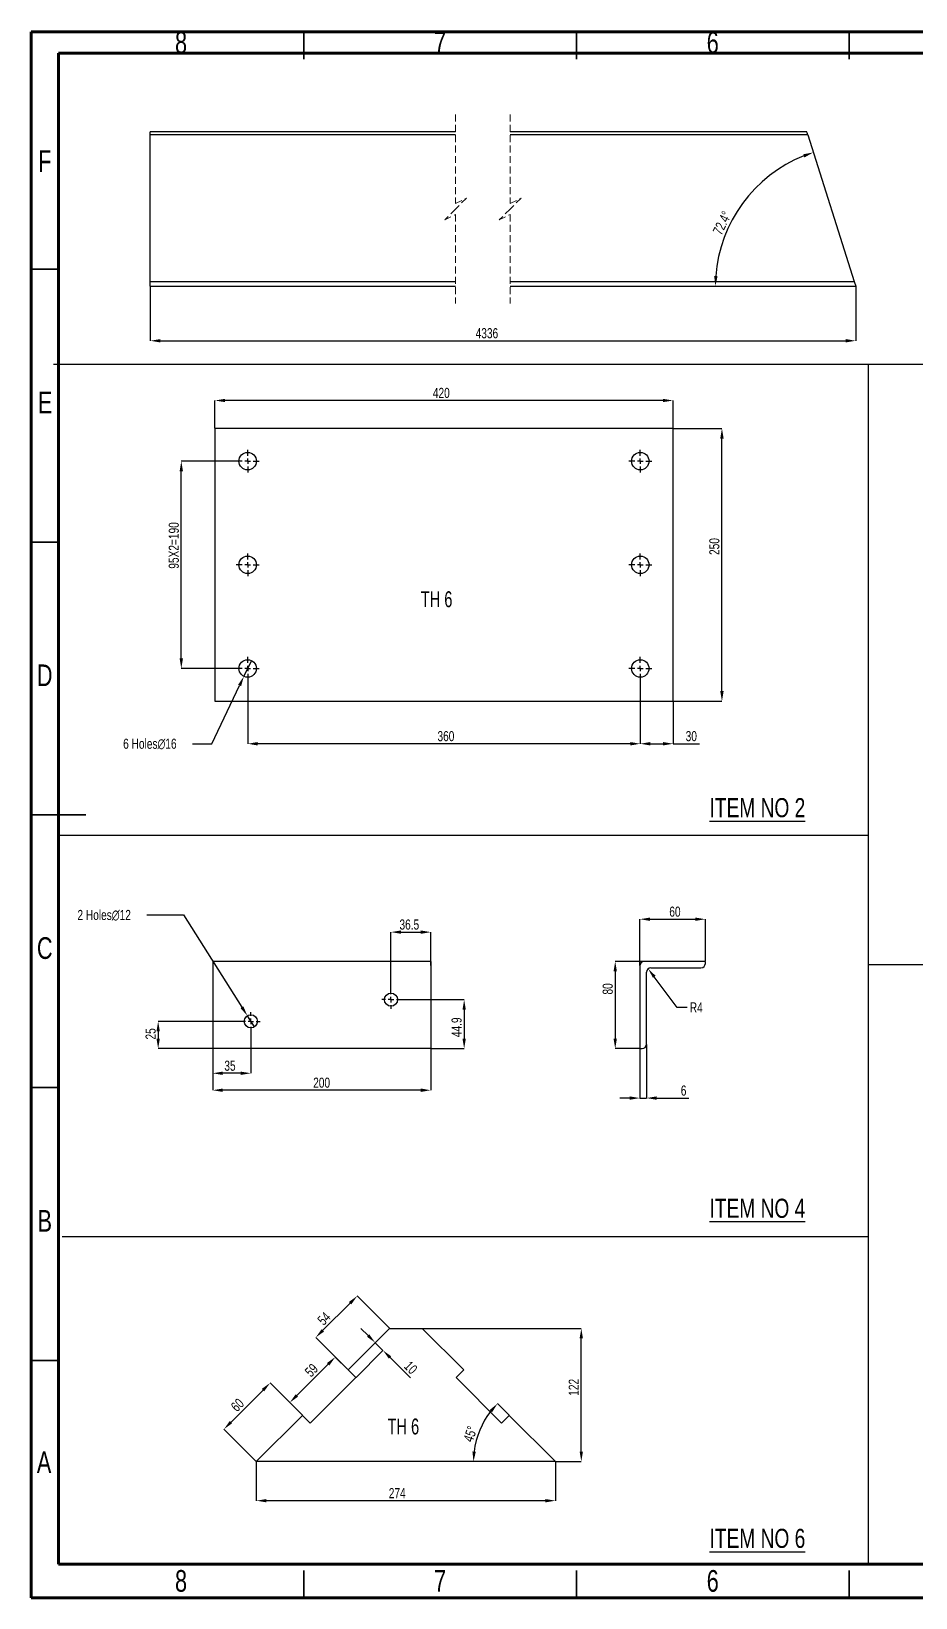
# Model space of a CAD drawing. Header units: millimetres. Extents: x 122 to 2816, y -707 to 556.
# Drawn here: x 2416 to 2578.2, y -326.3 to -39.1 of the extents above; entities that cross this region are included whole.
import ezdxf

# ---------------------------------------------------------------- set-up
doc = ezdxf.new("R2010")
doc.units = ezdxf.units.MM
doc.header["$PDSIZE"] = -1
doc.linetypes.add('HIDDEN', pattern=[1.905, 1.27, -0.635])
doc.layers.add('FORMAT', color=7, linetype='Continuous')
doc.styles.add('SLDTEXTSTYLE10', font='TXT', dxfattribs={"width": 0.6875})
doc.styles.add('SLDTEXTSTYLE7', font='TXT', dxfattribs={"width": 0.75})
doc.dimstyles.new('SLDDIMSTYLE32', dxfattribs={"dimtxt": 1.852083, "dimasz": 1.852083, "dimexe": 0, "dimexo": 0.625, "dimgap": 0.463021, "dimtad": 1, "dimdec": 0, "dimlfac": 5, "dimrnd": 1e-09, "dimzin": 12, "dimtxsty": 'SLDTEXTSTYLE7', "dimblk1": 'NONE', "dimsah": 1, "dimcen": 0, "dimazin": 3, "dimtfac": 1, "dimtdec": 0, "dimtmove": 0, "dimatfit": 3, "dimldrblk": 'NONE', "dimfrac": 2, "dimtzin": 12})
doc.dimstyles.new('SLDDIMSTYLE37', dxfattribs={"dimtxt": 1.852083, "dimasz": 1.852083, "dimexe": 0, "dimexo": 0.625, "dimgap": 0.463021, "dimtad": 1, "dimlfac": 5, "dimzin": 12, "dimtxsty": 'SLDTEXTSTYLE7', "dimsah": 1, "dimcen": 2.5, "dimazin": 3, "dimtfac": 1, "dimtmove": 0, "dimatfit": 3, "dimfrac": 2, "dimtzin": 12})
doc.dimstyles.new('SLDDIMSTYLE38', dxfattribs={"dimtxt": 1.852083, "dimasz": 1.852083, "dimexe": 0, "dimexo": 0.625, "dimgap": 0.463021, "dimtad": 1, "dimdec": 1, "dimlfac": 5, "dimrnd": 1e-09, "dimzin": 12, "dimtxsty": 'SLDTEXTSTYLE7', "dimsah": 1, "dimcen": 2.5, "dimazin": 3, "dimtfac": 1, "dimtdec": 1, "dimtmove": 0, "dimatfit": 0, "dimfrac": 2, "dimtzin": 12})
doc.dimstyles.new('SLDDIMSTYLE53', dxfattribs={"dimtxt": 1.852083, "dimasz": 1.852083, "dimexe": 0, "dimexo": 0.625, "dimgap": 0.463021, "dimtad": 1, "dimdec": 0, "dimlfac": 5, "dimrnd": 1e-09, "dimzin": 12, "dimtxsty": 'SLDTEXTSTYLE7', "dimsah": 1, "dimcen": 0, "dimazin": 3, "dimtfac": 1, "dimtdec": 0, "dimtmove": 1, "dimatfit": 3, "dimfrac": 2, "dimtzin": 12})
doc.dimstyles.new('SLDDIMSTYLE63', dxfattribs={"dimtxt": 1.852083, "dimasz": 1.852083, "dimexe": 0, "dimexo": 0.625, "dimgap": 0.463021, "dimtad": 1, "dimdec": 1, "dimlfac": 5, "dimrnd": 1e-09, "dimzin": 12, "dimtxsty": 'SLDTEXTSTYLE7', "dimsah": 1, "dimcen": 2.5, "dimazin": 3, "dimtfac": 1, "dimtmove": 0, "dimatfit": 0, "dimfrac": 2, "dimtzin": 12})
doc.dimstyles.new('SLDDIMSTYLE7', dxfattribs={"dimtxt": 1.852083, "dimasz": 1.852083, "dimexe": 0, "dimexo": 0.625, "dimgap": 0.463021, "dimtad": 1, "dimdec": 0, "dimlfac": 5, "dimrnd": 1e-09, "dimzin": 12, "dimtxsty": 'SLDTEXTSTYLE7', "dimsah": 1, "dimcen": 2.5, "dimazin": 3, "dimtfac": 1, "dimtdec": 0, "dimtmove": 0, "dimatfit": 3, "dimfrac": 2, "dimtzin": 12})
doc.dimstyles.new('SLDDIMSTYLE9', dxfattribs={"dimtxt": 1.852083, "dimasz": 1.852083, "dimexe": 0, "dimexo": 0.625, "dimgap": 0.463021, "dimtad": 1, "dimdec": 0, "dimlfac": 5, "dimrnd": 1e-09, "dimzin": 12, "dimtxsty": 'SLDTEXTSTYLE7', "dimsah": 1, "dimcen": 2.5, "dimazin": 3, "dimtfac": 1, "dimtdec": 0, "dimtmove": 0, "dimatfit": 0, "dimfrac": 2, "dimtzin": 12})

# ---------------------------------------------------------------- blocks, each defined once
blk = doc.blocks.new('*D1419')
at = {"layer": 'Defpoints', "color": 0}
for p in [(2457.24, -301.33), (2512.12, -301.33), (2457.24, -308.49)]:
    blk.add_point(p, dxfattribs=at)
at = {"layer": 'FORMAT', "color": 0, "lineweight": -2}
for p, q in [((2457.24, -301.4), (2457.24, -308.49)), ((2512.12, -301.4), (2512.12, -308.49)), ((2510.26, -308.49), (2459.1, -308.49))]:
    blk.add_line(p, q, dxfattribs=at)
at = {"layer": 'FORMAT', "color": 0}
for points in [[(2459.1, -308.19), (2459.1, -308.8), (2457.24, -308.49)], [(2510.26, -308.19), (2510.26, -308.8), (2512.12, -308.49)]]:
    blk.add_solid(points, dxfattribs=at)
at = {"layer": 'FORMAT', "color": 0, "insert": (2483.08, -306.18), "char_height": 1.852, "attachment_point": 2, "style": 'SLDTEXTSTYLE7'}
blk.add_mtext('\\A1;274', dxfattribs=at)
blk = doc.blocks.new('*D1420')
at = {"layer": 'Defpoints', "color": 0}
for p in [(2487.68, -276.9), (2516.84, -276.9), (2512.12, -301.33)]:
    blk.add_point(p, dxfattribs=at)
at = {"layer": 'FORMAT', "color": 0, "lineweight": -2}
for p, q in [((2487.74, -276.9), (2516.84, -276.9)), ((2516.84, -299.48), (2516.84, -278.75)), ((2512.18, -301.33), (2516.84, -301.33))]:
    blk.add_line(p, q, dxfattribs=at)
at = {"layer": 'FORMAT', "color": 0}
for points in [[(2516.53, -278.75), (2517.14, -278.75), (2516.84, -276.9)], [(2516.53, -299.48), (2517.14, -299.48), (2516.84, -301.33)]]:
    blk.add_solid(points, dxfattribs=at)
at = {"layer": 'FORMAT', "color": 0, "insert": (2514.52, -287.71), "char_height": 1.852, "attachment_point": 2, "rotation": 90, "style": 'SLDTEXTSTYLE7'}
blk.add_mtext('\\A1;122', dxfattribs=at)
blk = doc.blocks.new('*D1421')
at = {"layer": 'Defpoints', "color": 0}
for p in [(2475.75, -270.97), (2481.68, -276.9), (2474.07, -284.51)]:
    blk.add_point(p, dxfattribs=at)
at = {"layer": 'FORMAT', "color": 0, "lineweight": -2}
for p, q in [((2469.45, -277.26), (2474.44, -272.28)), ((2481.64, -276.85), (2475.75, -270.97)), ((2474.03, -284.46), (2468.14, -278.57))]:
    blk.add_line(p, q, dxfattribs=at)
at = {"layer": 'FORMAT', "color": 0}
for points in [[(2474.22, -272.06), (2474.66, -272.5), (2475.75, -270.97)], [(2469.23, -277.05), (2469.67, -277.48), (2468.14, -278.57)]]:
    blk.add_solid(points, dxfattribs=at)
at = {"layer": 'FORMAT', "color": 0, "insert": (2469, -274.44), "char_height": 1.852, "attachment_point": 2, "rotation": 45, "style": 'SLDTEXTSTYLE7'}
blk.add_mtext('\\A1;54', dxfattribs=at)
blk = doc.blocks.new('*D1422')
at = {"layer": 'Defpoints', "color": 0}
for p in [(2471.73, -282.16), (2474.07, -284.51), (2465.73, -292.85)]:
    blk.add_point(p, dxfattribs=at)
at = {"layer": 'FORMAT', "color": 0, "lineweight": -2}
for p, q in [((2464.69, -289.19), (2470.42, -283.47)), ((2474.03, -284.46), (2471.73, -282.16)), ((2465.69, -292.81), (2463.38, -290.5))]:
    blk.add_line(p, q, dxfattribs=at)
at = {"layer": 'FORMAT', "color": 0}
for points in [[(2470.2, -283.25), (2470.64, -283.69), (2471.73, -282.16)], [(2464.47, -288.97), (2464.91, -289.41), (2463.38, -290.5)]]:
    blk.add_solid(points, dxfattribs=at)
at = {"layer": 'FORMAT', "color": 0, "insert": (2466.69, -283.92), "char_height": 1.852, "attachment_point": 2, "rotation": 45, "style": 'SLDTEXTSTYLE7'}
blk.add_mtext('\\A1;59', dxfattribs=at)
blk = doc.blocks.new('*D1423')
at = {"layer": 'Defpoints', "color": 0}
for p in [(2481.68, -276.9), (2479.05, -279.53), (2475.49, -285.92)]:
    blk.add_point(p, dxfattribs=at)
at = {"layer": 'FORMAT', "color": 0, "lineweight": -2}
for p, q in [((2477.74, -278.22), (2476.43, -276.91)), ((2481.64, -276.94), (2479.05, -279.53)), ((2475.53, -285.88), (2480.47, -280.94)), ((2479.05, -279.53), (2480.47, -280.94)), ((2481.78, -282.25), (2485.5, -285.97))]:
    blk.add_line(p, q, dxfattribs=at)
at = {"layer": 'FORMAT', "color": 0}
for points in [[(2477.96, -278), (2477.53, -278.44), (2479.05, -279.53)], [(2482, -282.03), (2481.56, -282.47), (2480.47, -280.94)]]:
    blk.add_solid(points, dxfattribs=at)
at = {"layer": 'FORMAT', "color": 0, "insert": (2486.23, -283.43), "char_height": 1.852, "attachment_point": 2, "rotation": 315, "style": 'SLDTEXTSTYLE7'}
blk.add_mtext('\\A1;10', dxfattribs=at)
blk = doc.blocks.new('*D1424')
at = {"layer": 'Defpoints', "color": 0}
for p in [(2503.63, -292.85), (2499.08, -293.81), (2457.24, -301.33), (2512.12, -301.33), (2512.12, -301.33)]:
    blk.add_point(p, dxfattribs=at)
at = {"layer": 'FORMAT', "color": 0, "lineweight": -2}
blk.add_line((2503.59, -292.81), (2501.48, -290.69), dxfattribs=at)
blk.add_arc((2512.12, -301.33), 15.05, 142.056, 172.944, dxfattribs=at)
at = {"layer": 'FORMAT', "color": 0}
for points in [[(2500.02, -291.88), (2500.48, -292.29), (2501.48, -290.69)], [(2497.49, -299.51), (2496.87, -299.47), (2497.07, -301.33)]]:
    blk.add_solid(points, dxfattribs=at)
at = {"layer": 'FORMAT', "color": 0, "insert": (2495.15, -297.29), "char_height": 1.852, "attachment_point": 1, "rotation": 71.2446, "style": 'SLDTEXTSTYLE7'}
blk.add_mtext('\\A1;45°', dxfattribs=at)
blk = doc.blocks.new('*D1425')
at = {"layer": 'Defpoints', "color": 0}
for p in [(2459.78, -286.9), (2465.73, -292.85), (2457.24, -301.33)]:
    blk.add_point(p, dxfattribs=at)
at = {"layer": 'FORMAT', "color": 0, "lineweight": -2}
for p, q in [((2465.69, -292.81), (2459.78, -286.9)), ((2452.61, -294.08), (2458.47, -288.21)), ((2457.2, -301.29), (2451.3, -295.39))]:
    blk.add_line(p, q, dxfattribs=at)
at = {"layer": 'FORMAT', "color": 0}
for points in [[(2458.25, -287.99), (2458.69, -288.43), (2459.78, -286.9)], [(2452.39, -293.86), (2452.82, -294.29), (2451.3, -295.39)]]:
    blk.add_solid(points, dxfattribs=at)
at = {"layer": 'FORMAT', "color": 0, "insert": (2453.12, -290.29), "char_height": 1.852, "attachment_point": 2, "rotation": 45, "style": 'SLDTEXTSTYLE7'}
blk.add_mtext('\\A1;60', dxfattribs=at)
blk = doc.blocks.new('*D1426')
at = {"layer": 'Defpoints', "color": 0}
for p in [(2449.66, -106.82), (2449.66, -111.94), (2533.66, -111.94)]:
    blk.add_point(p, dxfattribs=at)
at = {"layer": 'FORMAT', "color": 0, "lineweight": -2}
for p, q in [((2449.66, -111.87), (2449.66, -106.82)), ((2531.81, -106.82), (2451.51, -106.82)), ((2533.66, -111.87), (2533.66, -106.82))]:
    blk.add_line(p, q, dxfattribs=at)
at = {"layer": 'FORMAT', "color": 0}
for points in [[(2451.51, -106.51), (2451.51, -107.12), (2449.66, -106.82)], [(2531.81, -106.51), (2531.81, -107.12), (2533.66, -106.82)]]:
    blk.add_solid(points, dxfattribs=at)
at = {"layer": 'FORMAT', "color": 0, "insert": (2491.17, -104.5), "char_height": 1.852, "attachment_point": 2, "style": 'SLDTEXTSTYLE7'}
blk.add_mtext('\\A1;420', dxfattribs=at)
blk = doc.blocks.new('*D1427')
at = {"layer": 'Defpoints', "color": 0}
for p in [(2533.66, -111.94), (2542.63, -111.94), (2533.66, -161.94)]:
    blk.add_point(p, dxfattribs=at)
at = {"layer": 'FORMAT', "color": 0, "lineweight": -2}
for p, q in [((2533.72, -111.94), (2542.63, -111.94)), ((2542.63, -160.09), (2542.63, -113.79)), ((2533.72, -161.94), (2542.63, -161.94))]:
    blk.add_line(p, q, dxfattribs=at)
at = {"layer": 'FORMAT', "color": 0}
for points in [[(2542.32, -113.79), (2542.94, -113.79), (2542.63, -111.94)], [(2542.32, -160.09), (2542.94, -160.09), (2542.63, -161.94)]]:
    blk.add_solid(points, dxfattribs=at)
at = {"layer": 'FORMAT', "color": 0, "insert": (2540.31, -133.59), "char_height": 1.852, "attachment_point": 2, "rotation": 90, "style": 'SLDTEXTSTYLE7'}
blk.add_mtext('\\A1;250', dxfattribs=at)
blk = doc.blocks.new('*D1428')
at = {"layer": 'Defpoints', "color": 0}
for p in [(2456.34, -154.49), (2454.97, -157.38)]:
    blk.add_point(p, dxfattribs=at)
at = {"layer": 'FORMAT', "color": 0, "lineweight": -2}
for p, q in [((2456.34, -154.49), (2454.97, -157.38)), ((2449.09, -169.74), (2454.17, -159.05)), ((2445.55, -169.74), (2449.09, -169.74))]:
    blk.add_line(p, q, dxfattribs=at)
at = {"layer": 'FORMAT', "color": 0}
blk.add_solid([(2453.9, -158.92), (2454.45, -159.19), (2454.97, -157.38)], dxfattribs=at)
at = {"layer": 'FORMAT', "color": 0, "insert": (2432.82, -168.81), "char_height": 1.8521, "attachment_point": 1, "style": 'SLDTEXTSTYLE7'}
blk.add_mtext('\\A1;6 Holes∅16', dxfattribs=at)
blk = doc.blocks.new('_None')
blk = doc.blocks.new('*D1429')
at = {"layer": 'Defpoints', "color": 0}
for p in [(2443.49, -117.94), (2453.56, -117.94), (2453.56, -155.94)]:
    blk.add_point(p, dxfattribs=at)
at = {"layer": 'FORMAT', "color": 0, "lineweight": -2}
for p, q in [((2453.49, -117.94), (2443.49, -117.94)), ((2443.49, -154.09), (2443.49, -119.79)), ((2453.49, -155.94), (2443.49, -155.94))]:
    blk.add_line(p, q, dxfattribs=at)
at = {"layer": 'FORMAT', "color": 0}
for points in [[(2443.18, -119.79), (2443.8, -119.79), (2443.49, -117.94)], [(2443.18, -154.09), (2443.8, -154.09), (2443.49, -155.94)]]:
    blk.add_solid(points, dxfattribs=at)
at = {"layer": 'FORMAT', "color": 0, "insert": (2441.18, -133.39), "char_height": 1.8521, "attachment_point": 2, "rotation": 90, "style": 'SLDTEXTSTYLE7'}
blk.add_mtext('\\A1;95X2=190', dxfattribs=at)
blk = doc.blocks.new('*D1430')
at = {"layer": 'Defpoints', "color": 0}
for p in [(2455.66, -158.04), (2527.66, -158.04), (2455.66, -169.74)]:
    blk.add_point(p, dxfattribs=at)
at = {"layer": 'FORMAT', "color": 0, "lineweight": -2}
for p, q in [((2455.66, -158.1), (2455.66, -169.74)), ((2527.66, -158.1), (2527.66, -169.74)), ((2525.81, -169.74), (2457.51, -169.74))]:
    blk.add_line(p, q, dxfattribs=at)
at = {"layer": 'FORMAT', "color": 0}
for points in [[(2457.51, -169.43), (2457.51, -170.05), (2455.66, -169.74)], [(2525.81, -169.43), (2525.81, -170.05), (2527.66, -169.74)]]:
    blk.add_solid(points, dxfattribs=at)
at = {"layer": 'FORMAT', "color": 0, "insert": (2492.01, -167.42), "char_height": 1.852, "attachment_point": 2, "style": 'SLDTEXTSTYLE7'}
blk.add_mtext('\\A1;360', dxfattribs=at)
blk = doc.blocks.new('*D1431')
at = {"layer": 'Defpoints', "color": 0}
for p in [(2527.66, -158.04), (2533.66, -161.94), (2533.66, -169.74)]:
    blk.add_point(p, dxfattribs=at)
at = {"layer": 'FORMAT', "color": 0, "lineweight": -2}
for p, q in [((2527.66, -158.1), (2527.66, -169.74)), ((2533.66, -162), (2533.66, -169.74)), ((2529.51, -169.74), (2531.81, -169.74)), ((2533.66, -169.74), (2538.52, -169.74))]:
    blk.add_line(p, q, dxfattribs=at)
at = {"layer": 'FORMAT', "color": 0}
for points in [[(2529.51, -169.43), (2529.51, -170.05), (2527.66, -169.74)], [(2531.81, -169.43), (2531.81, -170.05), (2533.66, -169.74)]]:
    blk.add_solid(points, dxfattribs=at)
at = {"layer": 'FORMAT', "color": 0, "insert": (2537.01, -167.42), "char_height": 1.852, "attachment_point": 2, "style": 'SLDTEXTSTYLE7'}
blk.add_mtext('\\A1;30', dxfattribs=at)
blk = doc.blocks.new('SW_CENTERMARKSYMBOL_163')
at = {"layer": 'FORMAT', "color": 0}
for p, q in [((-1, 0), (-2.1, 0)), ((0, 0), (-0.5, 0)), ((0, 1), (0, 2.1)), ((0, 0), (0, 0.5)), ((0, 0), (0, -0.5)), ((0, 0), (0.5, 0)), ((1, 0), (2.1, 0)), ((0, -1), (0, -2.1))]:
    blk.add_line(p, q, dxfattribs=at)
blk = doc.blocks.new('SW_CENTERMARKSYMBOL_164')
at = {"layer": 'FORMAT', "color": 0}
for p, q in [((-1, 0), (-2.1, 0)), ((0, 0), (-0.5, 0)), ((0, 1), (0, 2.1)), ((0, 0), (0, 0.5)), ((0, 0), (0, -0.5)), ((0, 0), (0.5, 0)), ((1, 0), (2.1, 0)), ((0, -1), (0, -2.1))]:
    blk.add_line(p, q, dxfattribs=at)
blk = doc.blocks.new('SW_CENTERMARKSYMBOL_165')
at = {"layer": 'FORMAT', "color": 0}
for p, q in [((-1, 0), (-2.1, 0)), ((0, 0), (-0.5, 0)), ((0, 1), (0, 2.1)), ((0, 0), (0, 0.5)), ((0, 0), (0, -0.5)), ((0, 0), (0.5, 0)), ((1, 0), (2.1, 0)), ((0, -1), (0, -2.1))]:
    blk.add_line(p, q, dxfattribs=at)
blk = doc.blocks.new('SW_CENTERMARKSYMBOL_166')
at = {"layer": 'FORMAT', "color": 0}
for p, q in [((-1, 0), (-2.1, 0)), ((0, 0), (-0.5, 0)), ((0, 1), (0, 2.1)), ((0, 0), (0, 0.5)), ((0, 0), (0, -0.5)), ((0, 0), (0.5, 0)), ((1, 0), (2.1, 0)), ((0, -1), (0, -2.1))]:
    blk.add_line(p, q, dxfattribs=at)
blk = doc.blocks.new('SW_CENTERMARKSYMBOL_167')
at = {"layer": 'FORMAT', "color": 0}
for p, q in [((-1, 0), (-2.1, 0)), ((0, 0), (-0.5, 0)), ((0, 1), (0, 2.1)), ((0, 0), (0, 0.5)), ((0, 0), (0, -0.5)), ((0, 0), (0.5, 0)), ((1, 0), (2.1, 0)), ((0, -1), (0, -2.1))]:
    blk.add_line(p, q, dxfattribs=at)
blk = doc.blocks.new('SW_CENTERMARKSYMBOL_168')
at = {"layer": 'FORMAT', "color": 0}
for p, q in [((-1, 0), (-2.1, 0)), ((0, 0), (-0.5, 0)), ((0, 1), (0, 2.1)), ((0, 0), (0, 0.5)), ((0, 0), (0, -0.5)), ((0, 0), (0.5, 0)), ((1, 0), (2.1, 0)), ((0, -1), (0, -2.1))]:
    blk.add_line(p, q, dxfattribs=at)
blk = doc.blocks.new('*D1432')
at = {"layer": 'Defpoints', "color": 0}
for p in [(2437.8, -85.87), (2567.16, -85.87), (2567.16, -95.87)]:
    blk.add_point(p, dxfattribs=at)
at = {"layer": 'FORMAT', "color": 0, "lineweight": -2}
for p, q in [((2437.8, -85.93), (2437.8, -95.87)), ((2567.16, -85.93), (2567.16, -95.87)), ((2439.66, -95.87), (2565.31, -95.87))]:
    blk.add_line(p, q, dxfattribs=at)
at = {"layer": 'FORMAT', "color": 0}
for points in [[(2439.66, -95.56), (2439.66, -96.18), (2437.8, -95.87)], [(2565.31, -95.56), (2565.31, -96.18), (2567.16, -95.87)]]:
    blk.add_solid(points, dxfattribs=at)
at = {"layer": 'FORMAT', "color": 0, "insert": (2499.53, -93.56), "char_height": 1.852, "attachment_point": 2, "style": 'SLDTEXTSTYLE7'}
blk.add_mtext('\\A1;4336', dxfattribs=at)
blk = doc.blocks.new('*D1433')
at = {"layer": 'Defpoints', "color": 0}
for p in [(2558.37, -58.15), (2550.04, -66.68), (2437.8, -85.87), (2566.89, -85.02), (2567.16, -85.87)]:
    blk.add_point(p, dxfattribs=at)
at = {"layer": 'FORMAT', "color": 0, "lineweight": -2}
blk.add_arc((2567.16, -85.87), 25.72, 111.7268, 175.8732, dxfattribs=at)
at = {"layer": 'FORMAT', "color": 0}
for points in [[(2557.54, -61.69), (2557.75, -62.27), (2559.39, -61.35)], [(2541.82, -84.03), (2541.2, -84.01), (2541.44, -85.87)]]:
    blk.add_solid(points, dxfattribs=at)
at = {"layer": 'FORMAT', "color": 0, "insert": (2540.86, -75.83), "char_height": 1.852, "attachment_point": 1, "rotation": 63.9126, "style": 'SLDTEXTSTYLE7'}
blk.add_mtext('\\A1;72.4°', dxfattribs=at)
blk = doc.blocks.new('*D1439')
at = {"layer": 'Defpoints', "color": 0}
for p in [(2449.24, -225.63), (2489.24, -225.63), (2449.24, -233.25)]:
    blk.add_point(p, dxfattribs=at)
at = {"layer": 'FORMAT', "color": 0, "lineweight": -2}
for p, q in [((2449.24, -225.69), (2449.24, -233.25)), ((2489.24, -225.69), (2489.24, -233.25)), ((2487.39, -233.25), (2451.09, -233.25))]:
    blk.add_line(p, q, dxfattribs=at)
at = {"layer": 'FORMAT', "color": 0}
for points in [[(2451.09, -232.94), (2451.09, -233.56), (2449.24, -233.25)], [(2487.39, -232.94), (2487.39, -233.56), (2489.24, -233.25)]]:
    blk.add_solid(points, dxfattribs=at)
at = {"layer": 'FORMAT', "color": 0, "insert": (2469.22, -230.94), "char_height": 1.852, "attachment_point": 2, "style": 'SLDTEXTSTYLE7'}
blk.add_mtext('\\A1;200', dxfattribs=at)
blk = doc.blocks.new('*D1440')
at = {"layer": 'Defpoints', "color": 0}
for p in [(2489.24, -204.27), (2489.24, -210.43), (2481.94, -214.95)]:
    blk.add_point(p, dxfattribs=at)
at = {"layer": 'FORMAT', "color": 0, "lineweight": -2}
for p, q in [((2481.94, -214.89), (2481.94, -204.27)), ((2483.79, -204.27), (2487.39, -204.27)), ((2489.24, -210.36), (2489.24, -204.27))]:
    blk.add_line(p, q, dxfattribs=at)
at = {"layer": 'FORMAT', "color": 0}
for points in [[(2483.79, -203.96), (2483.79, -204.58), (2481.94, -204.27)], [(2487.39, -203.96), (2487.39, -204.58), (2489.24, -204.27)]]:
    blk.add_solid(points, dxfattribs=at)
at = {"layer": 'FORMAT', "color": 0, "insert": (2485.3, -201.95), "char_height": 1.852, "attachment_point": 2, "style": 'SLDTEXTSTYLE7'}
blk.add_mtext('\\A1;36.5', dxfattribs=at)
blk = doc.blocks.new('*D1441')
at = {"layer": 'Defpoints', "color": 0}
for p in [(2456.24, -222.33), (2449.24, -225.63), (2449.24, -230.14)]:
    blk.add_point(p, dxfattribs=at)
at = {"layer": 'FORMAT', "color": 0, "lineweight": -2}
for p, q in [((2456.24, -222.39), (2456.24, -230.14)), ((2449.24, -225.69), (2449.24, -230.14)), ((2454.39, -230.14), (2451.09, -230.14))]:
    blk.add_line(p, q, dxfattribs=at)
at = {"layer": 'FORMAT', "color": 0}
for points in [[(2451.09, -229.84), (2451.09, -230.45), (2449.24, -230.14)], [(2454.39, -229.84), (2454.39, -230.45), (2456.24, -230.14)]]:
    blk.add_solid(points, dxfattribs=at)
at = {"layer": 'FORMAT', "color": 0, "insert": (2452.41, -227.83), "char_height": 1.852, "attachment_point": 2, "style": 'SLDTEXTSTYLE7'}
blk.add_mtext('\\A1;35', dxfattribs=at)
blk = doc.blocks.new('*D1442')
at = {"layer": 'Defpoints', "color": 0}
for p in [(2454.54, -220.63), (2439.24, -225.63), (2449.24, -225.63)]:
    blk.add_point(p, dxfattribs=at)
at = {"layer": 'FORMAT', "color": 0, "lineweight": -2}
for p, q in [((2454.48, -220.63), (2439.24, -220.63)), ((2439.24, -222.48), (2439.24, -223.77)), ((2449.18, -225.63), (2439.24, -225.63))]:
    blk.add_line(p, q, dxfattribs=at)
at = {"layer": 'FORMAT', "color": 0}
for points in [[(2438.93, -222.48), (2439.55, -222.48), (2439.24, -220.63)], [(2438.93, -223.77), (2439.55, -223.77), (2439.24, -225.63)]]:
    blk.add_solid(points, dxfattribs=at)
at = {"layer": 'FORMAT', "color": 0, "insert": (2436.93, -222.92), "char_height": 1.852, "attachment_point": 2, "rotation": 90, "style": 'SLDTEXTSTYLE7'}
blk.add_mtext('\\A1;25', dxfattribs=at)
blk = doc.blocks.new('*D1443')
at = {"layer": 'Defpoints', "color": 0}
for p in [(2483.64, -216.65), (2489.24, -225.63), (2495.36, -225.63)]:
    blk.add_point(p, dxfattribs=at)
at = {"layer": 'FORMAT', "color": 0, "lineweight": -2}
for p, q in [((2483.7, -216.65), (2495.36, -216.65)), ((2495.36, -218.5), (2495.36, -223.77)), ((2489.3, -225.63), (2495.36, -225.63))]:
    blk.add_line(p, q, dxfattribs=at)
at = {"layer": 'FORMAT', "color": 0}
for points in [[(2495.05, -218.5), (2495.67, -218.5), (2495.36, -216.65)], [(2495.05, -223.77), (2495.67, -223.77), (2495.36, -225.63)]]:
    blk.add_solid(points, dxfattribs=at)
at = {"layer": 'FORMAT', "color": 0, "insert": (2493.04, -221.71), "char_height": 1.852, "attachment_point": 2, "rotation": 90, "style": 'SLDTEXTSTYLE7'}
blk.add_mtext('\\A1;44.9', dxfattribs=at)
blk = doc.blocks.new('*D1444')
at = {"layer": 'Defpoints', "color": 0}
for p in [(2455.6, -219.61), (2456.88, -221.64)]:
    blk.add_point(p, dxfattribs=at)
at = {"layer": 'FORMAT', "color": 0, "lineweight": -2}
for p, q in [((2437.17, -201.12), (2443.89, -201.12)), ((2443.89, -201.12), (2454.61, -218.05)), ((2456.88, -221.64), (2455.6, -219.61))]:
    blk.add_line(p, q, dxfattribs=at)
at = {"layer": 'FORMAT', "color": 0}
blk.add_solid([(2454.87, -217.88), (2454.35, -218.21), (2455.6, -219.61)], dxfattribs=at)
at = {"layer": 'FORMAT', "color": 0, "insert": (2424.44, -200.2), "char_height": 1.8521, "attachment_point": 1, "style": 'SLDTEXTSTYLE7'}
blk.add_mtext('\\A1;2 Holes∅12', dxfattribs=at)
blk = doc.blocks.new('SW_CENTERMARKSYMBOL_169')
at = {"layer": 'FORMAT', "color": 0}
for p, q in [((-1, 0), (-1.7, 0)), ((0, 0), (-0.5, 0)), ((0, 1), (0, 1.7)), ((0, 0), (0, 0.5)), ((0, 0), (0, -0.5)), ((0, 0), (0.5, 0)), ((1, 0), (1.7, 0)), ((0, -1), (0, -1.7))]:
    blk.add_line(p, q, dxfattribs=at)
blk = doc.blocks.new('SW_CENTERMARKSYMBOL_170')
at = {"layer": 'FORMAT', "color": 0}
for p, q in [((-1, 0), (-1.7, 0)), ((0, 0), (-0.5, 0)), ((0, 1), (0, 1.7)), ((0, 0), (0, 0.5)), ((0, 0), (0, -0.5)), ((0, 0), (0.5, 0)), ((1, 0), (1.7, 0)), ((0, -1), (0, -1.7))]:
    blk.add_line(p, q, dxfattribs=at)
blk = doc.blocks.new('*D1445')
at = {"layer": 'Defpoints', "color": 0}
for p in [(2528.39, -209.63), (2523.06, -225.63), (2527.59, -225.63)]:
    blk.add_point(p, dxfattribs=at)
at = {"layer": 'FORMAT', "color": 0, "lineweight": -2}
for p, q in [((2528.32, -209.63), (2523.06, -209.63)), ((2523.06, -211.48), (2523.06, -223.77)), ((2527.52, -225.63), (2523.06, -225.63))]:
    blk.add_line(p, q, dxfattribs=at)
at = {"layer": 'FORMAT', "color": 0}
for points in [[(2522.75, -211.48), (2523.37, -211.48), (2523.06, -209.63)], [(2522.75, -223.77), (2523.37, -223.77), (2523.06, -225.63)]]:
    blk.add_solid(points, dxfattribs=at)
at = {"layer": 'FORMAT', "color": 0, "insert": (2520.75, -214.68), "char_height": 1.852, "attachment_point": 2, "rotation": 90, "style": 'SLDTEXTSTYLE7'}
blk.add_mtext('\\A1;80', dxfattribs=at)
blk = doc.blocks.new('*D1446')
at = {"layer": 'Defpoints', "color": 0}
for p in [(2539.59, -201.9), (2527.59, -210.43), (2539.59, -209.63)]:
    blk.add_point(p, dxfattribs=at)
at = {"layer": 'FORMAT', "color": 0, "lineweight": -2}
for p, q in [((2527.59, -210.36), (2527.59, -201.9)), ((2529.44, -201.9), (2537.73, -201.9)), ((2539.59, -209.56), (2539.59, -201.9))]:
    blk.add_line(p, q, dxfattribs=at)
at = {"layer": 'FORMAT', "color": 0}
for points in [[(2529.44, -201.6), (2529.44, -202.21), (2527.59, -201.9)], [(2537.73, -201.6), (2537.73, -202.21), (2539.59, -201.9)]]:
    blk.add_solid(points, dxfattribs=at)
at = {"layer": 'FORMAT', "color": 0, "insert": (2534.01, -199.59), "char_height": 1.852, "attachment_point": 2, "style": 'SLDTEXTSTYLE7'}
blk.add_mtext('\\A1;60', dxfattribs=at)
blk = doc.blocks.new('*D1447')
at = {"layer": 'Defpoints', "color": 0}
for p in [(2529.11, -210.99), (2529.59, -211.63)]:
    blk.add_point(p, dxfattribs=at)
at = {"layer": 'FORMAT', "color": 0, "lineweight": -2}
for p, q in [((2534.42, -218.08), (2530.22, -212.47)), ((2536.27, -218.08), (2534.42, -218.08))]:
    blk.add_line(p, q, dxfattribs=at)
at = {"layer": 'FORMAT', "color": 0}
blk.add_solid([(2530.46, -212.28), (2529.97, -212.65), (2529.11, -210.99)], dxfattribs=at)
at = {"layer": 'FORMAT', "color": 0, "insert": (2536.74, -217.15), "char_height": 1.852, "attachment_point": 1, "style": 'SLDTEXTSTYLE7'}
blk.add_mtext('\\A1;R4', dxfattribs=at)
blk = doc.blocks.new('*D1448')
at = {"layer": 'Defpoints', "color": 0}
for p in [(2527.59, -225.63), (2528.79, -224.83), (2527.59, -234.69)]:
    blk.add_point(p, dxfattribs=at)
at = {"layer": 'FORMAT', "color": 0, "lineweight": -2}
for p, q in [((2527.59, -225.69), (2527.59, -234.69)), ((2528.79, -224.89), (2528.79, -234.69)), ((2525.73, -234.69), (2523.88, -234.69)), ((2527.59, -234.69), (2528.79, -234.69)), ((2530.64, -234.69), (2536.53, -234.69))]:
    blk.add_line(p, q, dxfattribs=at)
at = {"layer": 'FORMAT', "color": 0}
for points in [[(2525.73, -234.38), (2525.73, -235), (2527.59, -234.69)], [(2530.64, -234.38), (2530.64, -235), (2528.79, -234.69)]]:
    blk.add_solid(points, dxfattribs=at)
at = {"layer": 'FORMAT', "color": 0, "insert": (2535.6, -232.38), "char_height": 1.852, "attachment_point": 2, "style": 'SLDTEXTSTYLE7'}
blk.add_mtext('\\A1;6', dxfattribs=at)

msp = doc.modelspace()

# ---------------------------------------------------------------- linework, layer by layer
at = {"color": 7, "linetype": 'Continuous', "lineweight": 70}
for p, q in [((2415.981566, -326.268341), (2415.981566, -39.268341)), ((2415.981566, -39.268341), (2815.981566, -39.268341)), ((2420.981566, -320.134816), (2420.981566, -43.134816)), ((2420.981566, -43.134816), (2810.384039, -43.134816)), ((2810.384039, -320.134816), (2420.981566, -320.134816)), ((2815.981566, -326.268341), (2415.981566, -326.268341))]:
    msp.add_line(p, q, dxfattribs=at)
at = {"color": 7, "linetype": 'Continuous', "lineweight": 35}
for p, q in [((2465.981566, -44.268341), (2465.981566, -39.268341)), ((2515.981566, -44.268341), (2515.981566, -39.268341)), ((2565.981566, -44.268341), (2565.981566, -39.268341)), ((2420.981566, -82.768341), (2415.981566, -82.768341)), ((2420.981566, -132.768341), (2415.981566, -132.768341)), ((2415.980566, -182.768341), (2425.982566, -182.768341)), ((2420.981566, -182.768341), (2415.981566, -182.768341)), ((2420.981566, -232.768341), (2415.981566, -232.768341)), ((2420.981566, -282.768341), (2415.981566, -282.768341)), ((2465.981566, -321.268341), (2465.981566, -326.268341)), ((2515.981566, -321.268341), (2515.981566, -326.268341)), ((2565.981566, -321.268341), (2565.981566, -326.268341))]:
    msp.add_line(p, q, dxfattribs=at)
at = {"color": 7, "linetype": 'HIDDEN', "lineweight": 18}
for p, q in [((2493.795467, -54.391519), (2493.795467, -70.718705)), ((2503.795467, -54.391519), (2503.795467, -70.718705)), ((2493.795467, -71.718705), (2491.795467, -73.718705)), ((2493.795467, -70.718705), (2495.795467, -69.718705)), ((2495.795467, -69.718705), (2493.795467, -71.718705)), ((2503.795467, -71.718705), (2501.795467, -73.718705)), ((2503.795467, -70.718705), (2505.795467, -69.718705)), ((2505.795467, -69.718705), (2503.795467, -71.718705)), ((2491.795467, -73.718705), (2493.795467, -72.718705)), ((2493.795467, -72.718705), (2493.795467, -89.045892)), ((2501.795467, -73.718705), (2503.795467, -72.718705)), ((2503.795467, -72.718705), (2503.795467, -89.045892))]:
    msp.add_line(p, q, dxfattribs=at)
at = {"color": 7, "linetype": 'Continuous', "lineweight": 25}
for p, q in [((2493.795472, -57.56652), (2437.803298, -57.56652)), ((2437.803298, -58.152305), (2437.803298, -57.56652)), ((2437.803298, -85.022364), (2437.803298, -58.152305)), ((2493.795472, -58.152305), (2437.803298, -58.152305)), ((2558.184448, -57.56652), (2503.795472, -57.56652)), ((2558.370272, -58.152305), (2503.795472, -58.152305)), ((2558.370272, -58.152305), (2566.893926, -85.022364)), ((2437.803298, -85.022364), (2493.795472, -85.022364)), ((2437.803298, -85.870891), (2437.803298, -85.022364)), ((2437.803298, -85.870891), (2493.795472, -85.870891)), ((2503.795472, -85.022364), (2566.893926, -85.022364)), ((2503.795472, -85.870891), (2567.163101, -85.870891)), ((2566.893926, -85.022364), (2567.163101, -85.870891)), ((2449.657115, -111.937172), (2449.657115, -161.937172)), ((2533.657115, -111.937172), (2449.657115, -111.937172)), ((2533.657115, -161.937172), (2533.657115, -111.937172)), ((2449.657115, -161.937172), (2533.657115, -161.937172)), ((2489.242468, -209.627001), (2449.242468, -209.627001)), ((2449.242468, -209.627001), (2449.242468, -210.427001)), ((2449.242468, -210.427001), (2449.242468, -225.627001)), ((2489.242468, -209.627001), (2489.242468, -210.427001)), ((2489.242468, -210.427001), (2489.242468, -225.627001)), ((2527.585331, -210.427001), (2527.585331, -225.627001)), ((2539.585331, -209.627001), (2528.385331, -209.627001)), ((2528.785331, -224.827001), (2528.785331, -211.627001)), ((2529.585331, -210.827001), (2538.785331, -210.827001)), ((2539.585331, -210.027001), (2539.585331, -209.627001)), ((2489.242468, -225.627001), (2449.242468, -225.627001)), ((2527.585331, -225.627001), (2527.985331, -225.627001)), ((2474.074078, -284.505547), (2481.68068, -276.898945)), ((2481.68068, -276.898945), (2487.68068, -276.898945)), ((2487.68068, -276.898945), (2495.287281, -284.505547)), ((2467.144431, -294.263621), (2475.488291, -285.919761)), ((2475.488291, -285.919761), (2474.074078, -284.505547)), ((2493.873068, -285.919761), (2495.287281, -284.505547)), ((2502.216928, -294.263621), (2493.873068, -285.919761)), ((2457.244937, -301.334688), (2465.730218, -292.849407)), ((2465.730218, -292.849407), (2467.144431, -294.263621)), ((2503.631141, -292.849407), (2502.216928, -294.263621)), ((2503.631141, -292.849407), (2512.116423, -301.334688)), ((2512.116423, -301.334688), (2457.244937, -301.334688))]:
    msp.add_line(p, q, dxfattribs=at)
at = {"color": 7, "linetype": 'Continuous', "lineweight": 25, "flags": 128}
msp.add_lwpolyline([(2558.370272, -58.152305), (2558.299175, -57.928216), (2558.243862, -57.753903), (2558.206049, -57.634667), (2558.186832, -57.57413), (2558.184448, -57.56652)], dxfattribs=at)
at = {"color": 7, "linetype": 'Continuous', "lineweight": 25}
for centre, radius in [((2455.657115, -117.937172), 1.6), ((2527.657115, -117.937172), 1.6), ((2455.657115, -136.937172), 1.6), ((2527.657115, -136.937172), 1.6), ((2455.657115, -155.937172), 1.6), ((2527.657115, -155.937172), 1.6), ((2481.936406, -216.64937), 1.2), ((2456.242468, -220.627001), 1.2)]:
    msp.add_circle(centre, radius, dxfattribs=at)
for centre, start, end in [((2528.385331, -210.427001), 90, 180), ((2529.585331, -211.627001), 90, 180), ((2538.785331, -210.027001), 270, 0), ((2527.985331, -224.827001), 270, 0)]:
    msp.add_arc(centre, 0.8, start, end, dxfattribs=at)
at = {"layer": 'FORMAT'}
for p, q in [((2420.056396, -100.153323), (2718.830274, -100.153323)), ((2569.443335, -100.153323), (2569.443335, -320.301554)), ((2569.443335, -186.557688), (2420.882374, -186.557688)), ((2569.443335, -210.227438), (2718.858691, -210.227438)), ((2421.632347, -260.05503), (2569.443335, -260.05503))]:
    msp.add_line(p, q, dxfattribs=at)

# ---------------------------------------------------------------- block references
for name, p in [('SW_CENTERMARKSYMBOL_165', (2455.657115, -117.937172)), ('SW_CENTERMARKSYMBOL_167', (2527.657115, -117.937172)), ('SW_CENTERMARKSYMBOL_164', (2455.657115, -136.937172)), ('SW_CENTERMARKSYMBOL_166', (2527.657115, -136.937172)), ('SW_CENTERMARKSYMBOL_163', (2455.657115, -155.937172)), ('SW_CENTERMARKSYMBOL_168', (2527.657115, -155.937172)), ('SW_CENTERMARKSYMBOL_169', (2481.936406, -216.64937)), ('SW_CENTERMARKSYMBOL_170', (2456.242468, -220.627001))]:
    msp.add_blockref(name, p, dxfattribs=at)

# ---------------------------------------------------------------- texts
at = {"color": 7, "linetype": 'Continuous', "lineweight": 0, "char_height": 3.96875, "attachment_point": 2, "style": 'SLDTEXTSTYLE7'}
for s, insert in [('8', (2443.441603, -39.208187)), ('7', (2490.941603, -39.208187)), ('6', (2540.941603, -39.208187)), ('F', (2418.439307, -60.958187)), ('E', (2418.489375, -105.208187)), ('D', (2418.434254, -155.208187)), ('C', (2418.440225, -205.208187)), ('B', (2418.452168, -255.208187)), ('A', (2418.321255, -299.458187)), ('8', (2443.441603, -321.208187)), ('7', (2490.941603, -321.208187)), ('6', (2540.941603, -321.208187))]:
    msp.add_mtext(s, dxfattribs=dict(at, insert=insert))
at = {"layer": 'FORMAT', "attachment_point": 1}
for s, insert, char_height, style in [('TH 6', (2487.407625, -141.790358), 2.9104167, 'SLDTEXTSTYLE10'), ('\\LITEM NO 2', (2540.359546, -179.705425), 3.5, 'SLDTEXTSTYLE7'), ('\\LITEM NO 4', (2540.359546, -253.140084), 3.5, 'SLDTEXTSTYLE7'), ('TH 6', (2481.306988, -293.433633), 2.9104167, 'SLDTEXTSTYLE10'), ('\\LITEM NO 6', (2540.359546, -313.641787), 3.5, 'SLDTEXTSTYLE7')]:
    msp.add_mtext(s, dxfattribs=dict(at, insert=insert, char_height=char_height, style=style))

# ---------------------------------------------------------------- dimensions: what is measured, and where the dimension line sits
at = {"layer": 'FORMAT'}
for base, line1, line2, picture, middle in [((2550.0423, -66.677415), ((2558.370251, -58.152306), (2566.893935, -85.022363)), ((2437.803294, -85.870892), (2567.163104, -85.870892)), '*D1433', (2544.063465, -74.560799)), ((2499.083825, -293.810315), ((2503.631141, -292.849407), (2512.116423, -301.334688)), ((2512.116423, -301.334688), (2457.244937, -301.334688)), '*D1424', (2497.866765, -296.496088))]:
    dim = msp.add_angular_dim_2l(base=base, line1=line1, line2=line2, dimstyle='SLDDIMSTYLE37', dxfattribs=at)
    dim.commit()
    dim.dimension.update_dxf_attribs({"geometry": picture, "text_midpoint": middle, "dimtype": 162})
dim = msp.add_linear_dim(base=(2567.163104, -95.870892), p1=(2437.803294, -85.870892), p2=(2567.163104, -85.870892), text='4336', dimstyle='SLDDIMSTYLE7', dxfattribs=at)
dim.commit()
dim.dimension.update_dxf_attribs({"geometry": '*D1432', "text_midpoint": (2499.531223, -95.870892), "dimtype": 160})
for base, p1, p2, dimstyle, picture, middle in [((2449.657115, -106.816308), (2533.657115, -111.937172), (2449.657115, -111.937172), 'SLDDIMSTYLE7', '*D1426', (2491.172303, -106.816308)), ((2455.657115, -169.737288), (2527.657115, -158.037172), (2455.657115, -158.037172), 'SLDDIMSTYLE7', '*D1430', (2492.009175, -169.737288)), ((2533.657115, -169.737288), (2527.657115, -158.037172), (2533.657115, -161.937172), 'SLDDIMSTYLE7', '*D1431', (2537.014016, -169.737288)), ((2539.585331, -201.903798), (2527.585331, -210.427001), (2539.585331, -209.627001), 'SLDDIMSTYLE9', '*D1446', (2534.010424, -201.903798)), ((2489.242468, -204.26751), (2481.936406, -214.94937), (2489.242468, -210.427001), 'SLDDIMSTYLE63', '*D1440', (2485.302698, -204.26751)), ((2449.242468, -230.144786), (2456.242468, -222.327001), (2449.242468, -225.627001), 'SLDDIMSTYLE9', '*D1441', (2452.412997, -230.144786)), ((2449.242468, -233.252913), (2489.242468, -225.627001), (2449.242468, -225.627001), 'SLDDIMSTYLE7', '*D1439', (2469.219992, -233.252913)), ((2527.585331, -234.693095), (2528.785331, -224.827001), (2527.585331, -225.627001), 'SLDDIMSTYLE9', '*D1448', (2535.600917, -234.693095)), ((2457.244937, -308.494785), (2512.116423, -301.334688), (2457.244937, -301.334688), 'SLDDIMSTYLE7', '*D1419', (2483.084351, -308.494785))]:
    dim = msp.add_linear_dim(base=base, p1=p1, p2=p2, dimstyle=dimstyle, dxfattribs=at)
    dim.commit()
    dim.dimension.update_dxf_attribs({"geometry": picture, "text_midpoint": middle, "dimtype": 160})
for base, p1, p2, angle, dimstyle, picture, middle in [((2542.627647, -111.937172), (2533.657115, -161.937172), (2533.657115, -111.937172), 90, 'SLDDIMSTYLE7', '*D1427', (2542.627647, -133.590333)), ((2523.060287, -225.627001), (2528.385331, -209.627001), (2527.585331, -225.627001), 90, 'SLDDIMSTYLE7', '*D1445', (2523.060287, -214.679044)), ((2495.35983, -225.627001), (2483.636406, -216.64937), (2489.242468, -225.627001), 90, 'SLDDIMSTYLE38', '*D1443', (2495.35983, -221.710852)), ((2439.242468, -225.627001), (2454.542468, -220.627001), (2449.242468, -225.627001), 90, 'SLDDIMSTYLE9', '*D1442', (2439.242468, -222.917422)), ((2475.749703, -270.967969), (2474.074078, -284.505547), (2481.68068, -276.898945), 45, 'SLDDIMSTYLE9', '*D1421', (2470.635714, -276.081958)), ((2479.053066, -279.526559), (2475.488291, -285.919761), (2481.68068, -276.898945), 315, 'SLDDIMSTYLE9', '*D1423', (2484.594831, -285.068325)), ((2516.835187, -276.898945), (2512.116423, -301.334688), (2487.68068, -276.898945), 90, 'SLDDIMSTYLE7', '*D1420', (2516.835187, -287.708943)), ((2471.72697, -282.158439), (2465.730218, -292.849407), (2474.074078, -284.505547), 45, 'SLDDIMSTYLE9', '*D1422', (2468.331798, -285.553611)), ((2459.781315, -286.900504), (2457.244937, -301.334688), (2465.730218, -292.849407), 45, 'SLDDIMSTYLE9', '*D1425', (2454.758912, -291.922907))]:
    dim = msp.add_linear_dim(base=base, p1=p1, p2=p2, angle=angle, dimstyle=dimstyle, dxfattribs=at)
    dim.commit()
    dim.dimension.update_dxf_attribs({"geometry": picture, "text_midpoint": middle, "dimtype": 160})
dim = msp.add_linear_dim(base=(2443.491256, -117.937172), p1=(2453.557115, -155.937172), p2=(2453.557115, -117.937172), angle=90, text='95X2=<>', dimstyle='SLDDIMSTYLE7', dxfattribs=at)
dim.commit()
dim.dimension.update_dxf_attribs({"geometry": '*D1429', "text_midpoint": (2443.491256, -133.390787), "dimtype": 160})
for p1, p2, text, picture, middle in [((2456.344285, -154.492251), (2454.969946, -157.382093), '6 Holes<>', '*D1428', (2438.955254, -169.737288)), ((2456.88451, -221.640797), (2455.600426, -219.613205), '2 Holes<>', '*D1444', (2430.570431, -201.124816))]:
    dim = msp.add_diameter_dim_2p(p1=p1, p2=p2, text=text, dimstyle='SLDDIMSTYLE32', dxfattribs=at)
    dim.commit()
    dim.dimension.update_dxf_attribs({"geometry": picture, "text_midpoint": middle, "dimtype": 163})
dim = msp.add_radius_dim(center=(2529.585331, -211.627001), mpoint=(2529.105489, -210.986883), dimstyle='SLDDIMSTYLE53', dxfattribs=at)
dim.commit()
dim.dimension.update_dxf_attribs({"geometry": '*D1447', "text_midpoint": (2534.422445, -218.079801), "dimtype": 164})

doc.saveas('drawing.dxf')
